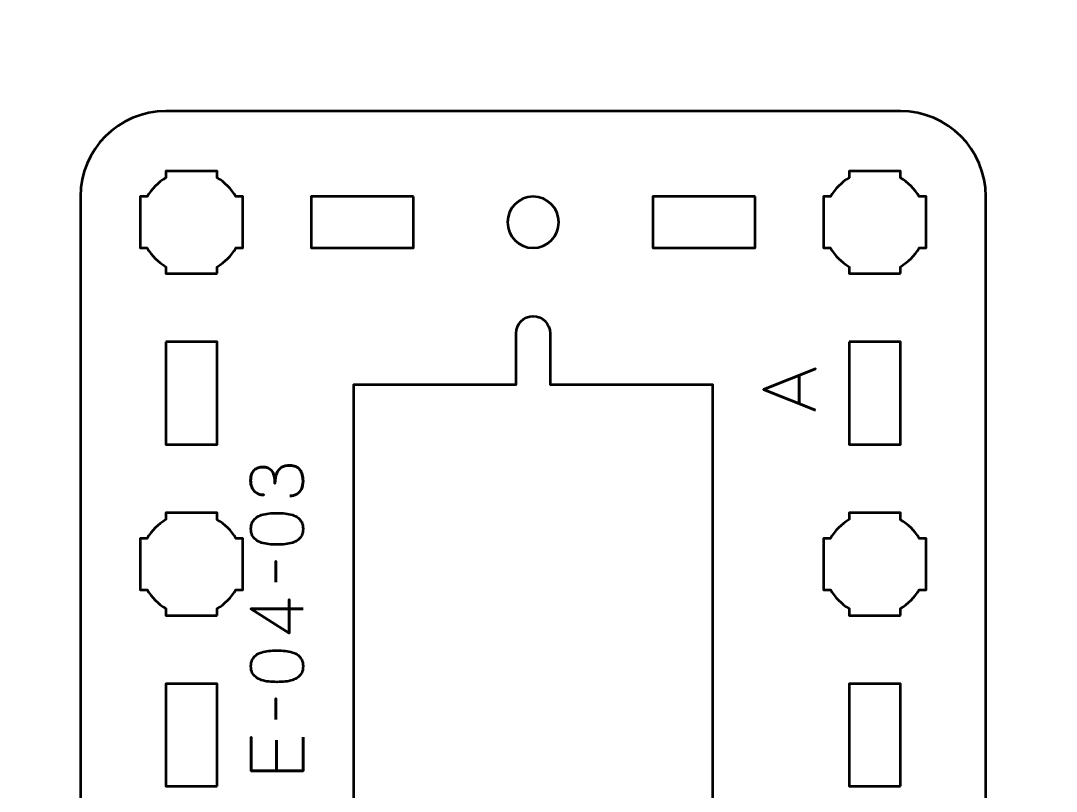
# Model space of a CAD drawing. Header units: centimetres. Extents: x -22.6 to 1.6, y -29.7 to 0.
# Drawn here: x -10.5 to -4.44, y -13.17 to -8.66 of the extents above; entities that cross this region are included whole.
import ezdxf

# ---------------------------------------------------------------- set-up
doc = ezdxf.new("R2010")
doc.units = ezdxf.units.CM
doc.header["$MEASUREMENT"] = 0
doc.layers.add('Layer 1', color=7, linetype='Continuous')

msp = doc.modelspace()

# ---------------------------------------------------------------- linework, layer by layer
at = {"layer": 'Layer 1', "color": 22, "lineweight": 53}
msp.add_open_spline([(-22.62502, -29.19995), (-22.62502, -29.19995), (-22.62502, -0.49992), (-22.62502, -0.49992), (-22.62502, -0.49992), (-22.62502, -0.22295), (-22.40193, 0.00004), (-22.12493, 0.00004), (-22.12493, 0.00004), (-22.12493, 0.00004), (1.12492, 0.00004), (1.12492, 0.00004), (1.12492, 0.00004), (1.40206, 0.00004), (1.62502, -0.22295), (1.62502, -0.49992), (1.62502, -0.49992), (1.62502, -0.49992), (1.62502, -29.19995), (1.62502, -29.19995), (1.62502, -29.19995), (1.62502, -29.47695), (1.40206, -29.70004), (1.12492, -29.70004), (1.12492, -29.70004), (1.12492, -29.70004), (-22.12493, -29.70004), (-22.12493, -29.70004), (-22.12493, -29.70004), (-22.40193, -29.70004), (-22.62502, -29.47695), (-22.62502, -29.19995)], degree=3, knots=[0, 0, 0, 0, 0.125, 0.125, 0.125, 0.125, 0.25, 0.25, 0.25, 0.25, 0.375, 0.375, 0.375, 0.375, 0.5, 0.5, 0.5, 0.5, 0.625, 0.625, 0.625, 0.625, 0.75, 0.75, 0.75, 0.75, 0.875, 0.875, 0.875, 0.875, 1, 1, 1, 1], dxfattribs=at)
at = {"layer": 'Layer 1', "color": 114, "lineweight": 53}
msp.add_open_spline([(-5.34995, -9.18751), (-5.07289, -9.18759), (-4.85001, -9.41066), (-4.85001, -9.68761), (-4.85001, -9.68761), (-4.85001, -12.4542), (-4.85001, -13.22082), (-4.85001, -15.98741), (-4.85001, -15.98741), (-4.85001, -16.26441), (-5.0731, -16.48751), (-5.3501, -16.48751), (-5.3501, -16.48751), (-5.3501, -16.48751), (-9.64996, -16.48751), (-9.64996, -16.48751), (-9.64996, -16.48751), (-9.92709, -16.48751), (-10.15005, -16.26441), (-10.15005, -15.98741), (-10.15005, -15.98741), (-10.15005, -13.22082), (-10.15005, -12.4542), (-10.15005, -9.68761), (-10.15005, -9.68761), (-10.15005, -9.41061), (-9.92696, -9.18751), (-9.64996, -9.18751), (-9.64996, -9.18751), (-9.64996, -9.18751), (-5.34995, -9.18751), (-5.34995, -9.18751)], degree=3, knots=[0, 0, 0, 0, 0.125, 0.125, 0.125, 0.125, 0.25, 0.25, 0.25, 0.25, 0.375, 0.375, 0.375, 0.375, 0.5, 0.5, 0.5, 0.5, 0.625, 0.625, 0.625, 0.625, 0.75, 0.75, 0.75, 0.75, 0.875, 0.875, 0.875, 0.875, 1, 1, 1, 1], dxfattribs=at)
at = {"layer": 'Layer 1', "color": 250, "lineweight": 53}
for points, knots in [([(-9.34996, -10.13746), (-9.34996, -10.13746), (-9.49848, -10.13746), (-9.49848, -10.13746), (-9.49848, -10.13746), (-9.49848, -10.13746), (-9.50003, -10.13748), (-9.50003, -10.13748), (-9.50003, -10.13748), (-9.50003, -10.13748), (-9.50158, -10.13746), (-9.50158, -10.13746), (-9.50158, -10.13746), (-9.50158, -10.13746), (-9.64996, -10.13746), (-9.64996, -10.13746), (-9.64996, -10.13746), (-9.64996, -10.13746), (-9.64996, -10.09737), (-9.64996, -10.09737), (-9.64996, -10.09737), (-9.69553, -10.07102), (-9.73351, -10.03302), (-9.75987, -9.98747), (-9.75987, -9.98747), (-9.75987, -9.98747), (-9.79996, -9.98747), (-9.79996, -9.98747), (-9.79996, -9.98747), (-9.79996, -9.98747), (-9.79996, -9.84342), (-9.79996, -9.84342), (-9.79996, -9.84342), (-9.79996, -9.84342), (-9.80002, -9.83748), (-9.80002, -9.83748), (-9.80002, -9.83748), (-9.80002, -9.83748), (-9.79996, -9.83154), (-9.79996, -9.83154), (-9.79996, -9.83154), (-9.79996, -9.83154), (-9.79996, -9.68747), (-9.79996, -9.68747), (-9.79996, -9.68747), (-9.79996, -9.68747), (-9.75989, -9.68747), (-9.75989, -9.68747), (-9.75989, -9.68747), (-9.73353, -9.6419), (-9.69554, -9.60391), (-9.64996, -9.57757), (-9.64996, -9.57757), (-9.64996, -9.57757), (-9.64996, -9.53747), (-9.64996, -9.53747), (-9.64996, -9.53747), (-9.64996, -9.53747), (-9.34996, -9.53747), (-9.34996, -9.53747), (-9.34996, -9.53747), (-9.34996, -9.53747), (-9.34996, -9.57766), (-9.34996, -9.57766), (-9.34996, -9.57766), (-9.30446, -9.604), (-9.26652, -9.64196), (-9.24018, -9.68747), (-9.24018, -9.68747), (-9.24018, -9.68747), (-9.19997, -9.68747), (-9.19997, -9.68747), (-9.19997, -9.68747), (-9.19997, -9.68747), (-9.19997, -9.98747), (-9.19997, -9.98747), (-9.19997, -9.98747), (-9.19997, -9.98747), (-9.2402, -9.98747), (-9.2402, -9.98747), (-9.2402, -9.98747), (-9.26654, -10.03297), (-9.30447, -10.07093), (-9.34996, -10.09727), (-9.34996, -10.09727), (-9.34996, -10.09727), (-9.34996, -10.13746), (-9.34996, -10.13746)], [0, 0, 0, 0, 0.0454545, 0.0454545, 0.0454545, 0.0454545, 0.0909091, 0.0909091, 0.0909091, 0.0909091, 0.1363636, 0.1363636, 0.1363636, 0.1363636, 0.1818182, 0.1818182, 0.1818182, 0.1818182, 0.2272727, 0.2272727, 0.2272727, 0.2272727, 0.2727273, 0.2727273, 0.2727273, 0.2727273, 0.3181818, 0.3181818, 0.3181818, 0.3181818, 0.3636364, 0.3636364, 0.3636364, 0.3636364, 0.4090909, 0.4090909, 0.4090909, 0.4090909, 0.4545455, 0.4545455, 0.4545455, 0.4545455, 0.5, 0.5, 0.5, 0.5, 0.5454545, 0.5454545, 0.5454545, 0.5454545, 0.5909091, 0.5909091, 0.5909091, 0.5909091, 0.6363636, 0.6363636, 0.6363636, 0.6363636, 0.6818182, 0.6818182, 0.6818182, 0.6818182, 0.7272727, 0.7272727, 0.7272727, 0.7272727, 0.7727273, 0.7727273, 0.7727273, 0.7727273, 0.8181818, 0.8181818, 0.8181818, 0.8181818, 0.8636364, 0.8636364, 0.8636364, 0.8636364, 0.9090909, 0.9090909, 0.9090909, 0.9090909, 0.9545455, 0.9545455, 0.9545455, 0.9545455, 1, 1, 1, 1]), ([(-5.34996, -10.13746), (-5.34996, -10.13746), (-5.49848, -10.13746), (-5.49848, -10.13746), (-5.49848, -10.13746), (-5.49848, -10.13746), (-5.50003, -10.13748), (-5.50003, -10.13748), (-5.50003, -10.13748), (-5.50003, -10.13748), (-5.50158, -10.13746), (-5.50158, -10.13746), (-5.50158, -10.13746), (-5.50158, -10.13746), (-5.64996, -10.13746), (-5.64996, -10.13746), (-5.64996, -10.13746), (-5.64996, -10.13746), (-5.64996, -10.09737), (-5.64996, -10.09737), (-5.64996, -10.09737), (-5.69553, -10.07102), (-5.73351, -10.03302), (-5.75987, -9.98747), (-5.75987, -9.98747), (-5.75987, -9.98747), (-5.79996, -9.98747), (-5.79996, -9.98747), (-5.79996, -9.98747), (-5.79996, -9.98747), (-5.79996, -9.84342), (-5.79996, -9.84342), (-5.79996, -9.84342), (-5.79996, -9.84342), (-5.80002, -9.83748), (-5.80002, -9.83748), (-5.80002, -9.83748), (-5.80002, -9.83748), (-5.79996, -9.83154), (-5.79996, -9.83154), (-5.79996, -9.83154), (-5.79996, -9.83154), (-5.79996, -9.68747), (-5.79996, -9.68747), (-5.79996, -9.68747), (-5.79996, -9.68747), (-5.75989, -9.68747), (-5.75989, -9.68747), (-5.75989, -9.68747), (-5.73353, -9.6419), (-5.69554, -9.60391), (-5.64996, -9.57757), (-5.64996, -9.57757), (-5.64996, -9.57757), (-5.64996, -9.53747), (-5.64996, -9.53747), (-5.64996, -9.53747), (-5.64996, -9.53747), (-5.34996, -9.53747), (-5.34996, -9.53747), (-5.34996, -9.53747), (-5.34996, -9.53747), (-5.34996, -9.57766), (-5.34996, -9.57766), (-5.34996, -9.57766), (-5.30446, -9.604), (-5.26652, -9.64196), (-5.24018, -9.68747), (-5.24018, -9.68747), (-5.24018, -9.68747), (-5.19997, -9.68747), (-5.19997, -9.68747), (-5.19997, -9.68747), (-5.19997, -9.68747), (-5.19997, -9.98747), (-5.19997, -9.98747), (-5.19997, -9.98747), (-5.19997, -9.98747), (-5.2402, -9.98747), (-5.2402, -9.98747), (-5.2402, -9.98747), (-5.26654, -10.03297), (-5.30447, -10.07093), (-5.34996, -10.09727), (-5.34996, -10.09727), (-5.34996, -10.09727), (-5.34996, -10.13746), (-5.34996, -10.13746)], [0, 0, 0, 0, 0.0454545, 0.0454545, 0.0454545, 0.0454545, 0.0909091, 0.0909091, 0.0909091, 0.0909091, 0.1363636, 0.1363636, 0.1363636, 0.1363636, 0.1818182, 0.1818182, 0.1818182, 0.1818182, 0.2272727, 0.2272727, 0.2272727, 0.2272727, 0.2727273, 0.2727273, 0.2727273, 0.2727273, 0.3181818, 0.3181818, 0.3181818, 0.3181818, 0.3636364, 0.3636364, 0.3636364, 0.3636364, 0.4090909, 0.4090909, 0.4090909, 0.4090909, 0.4545455, 0.4545455, 0.4545455, 0.4545455, 0.5, 0.5, 0.5, 0.5, 0.5454545, 0.5454545, 0.5454545, 0.5454545, 0.5909091, 0.5909091, 0.5909091, 0.5909091, 0.6363636, 0.6363636, 0.6363636, 0.6363636, 0.6818182, 0.6818182, 0.6818182, 0.6818182, 0.7272727, 0.7272727, 0.7272727, 0.7272727, 0.7727273, 0.7727273, 0.7727273, 0.7727273, 0.8181818, 0.8181818, 0.8181818, 0.8181818, 0.8636364, 0.8636364, 0.8636364, 0.8636364, 0.9090909, 0.9090909, 0.9090909, 0.9090909, 0.9545455, 0.9545455, 0.9545455, 0.9545455, 1, 1, 1, 1]), ([(-8.19996, -9.68756), (-8.19996, -9.68756), (-8.19996, -9.98757), (-8.19996, -9.98757), (-8.19996, -9.98757), (-8.19996, -9.98757), (-8.79995, -9.98757), (-8.79995, -9.98757), (-8.79995, -9.98757), (-8.79995, -9.98757), (-8.79995, -9.68756), (-8.79995, -9.68756), (-8.79995, -9.68756), (-8.79995, -9.68756), (-8.19996, -9.68756), (-8.19996, -9.68756)], [0, 0, 0, 0, 0.25, 0.25, 0.25, 0.25, 0.5, 0.5, 0.5, 0.5, 0.75, 0.75, 0.75, 0.75, 1, 1, 1, 1]), ([(-7.65, -9.83747), (-7.65, -9.75464), (-7.58283, -9.68747), (-7.5, -9.68747), (-7.5, -9.68747), (-7.41717, -9.68747), (-7.35, -9.75464), (-7.35, -9.83747), (-7.35, -9.83747), (-7.35, -9.9203), (-7.41717, -9.98747), (-7.5, -9.98747), (-7.5, -9.98747), (-7.58283, -9.98747), (-7.65, -9.9203), (-7.65, -9.83747)], [0, 0, 0, 0, 0.25, 0.25, 0.25, 0.25, 0.5, 0.5, 0.5, 0.5, 0.75, 0.75, 0.75, 0.75, 1, 1, 1, 1]), ([(-6.19996, -9.68756), (-6.19996, -9.68756), (-6.19996, -9.98757), (-6.19996, -9.98757), (-6.19996, -9.98757), (-6.19996, -9.98757), (-6.79995, -9.98757), (-6.79995, -9.98757), (-6.79995, -9.98757), (-6.79995, -9.98757), (-6.79995, -9.68756), (-6.79995, -9.68756), (-6.79995, -9.68756), (-6.79995, -9.68756), (-6.19996, -9.68756), (-6.19996, -9.68756)], [0, 0, 0, 0, 0.25, 0.25, 0.25, 0.25, 0.5, 0.5, 0.5, 0.5, 0.75, 0.75, 0.75, 0.75, 1, 1, 1, 1]), ([(-6.45005, -13.83751), (-6.45004, -12.77402), (-6.45003, -11.99235), (-6.45003, -10.78751), (-6.45003, -10.78751), (-6.45003, -10.78751), (-7.40005, -10.78751), (-7.40005, -10.78751), (-7.40005, -10.78751), (-7.40005, -10.78751), (-7.40005, -10.48746), (-7.40005, -10.48746), (-7.40005, -10.48746), (-7.40005, -10.43225), (-7.44484, -10.38746), (-7.50005, -10.38746), (-7.50005, -10.38746), (-7.55526, -10.38746), (-7.60005, -10.43225), (-7.60005, -10.48746), (-7.60005, -10.48746), (-7.60005, -10.48746), (-7.60005, -10.78751), (-7.60005, -10.78751), (-7.60005, -10.78751), (-7.60005, -10.78751), (-8.55002, -10.78751), (-8.55002, -10.78751), (-8.55002, -10.78751), (-8.55002, -11.99232), (-8.55003, -12.77403), (-8.55003, -13.83751), (-8.55003, -13.83751), (-8.55003, -13.83751), (-8.55003, -14.88751), (-8.55003, -14.88751), (-8.55003, -14.88751), (-8.55003, -14.88751), (-7.60001, -14.88751), (-7.60001, -14.88751), (-7.60001, -14.88751), (-7.60001, -14.88751), (-7.60001, -15.18756), (-7.60001, -15.18756), (-7.60001, -15.18756), (-7.60001, -15.24277), (-7.55522, -15.28756), (-7.50001, -15.28756), (-7.50001, -15.28756), (-7.4448, -15.28756), (-7.40001, -15.24277), (-7.40001, -15.18756), (-7.40001, -15.18756), (-7.40001, -15.18756), (-7.40001, -14.88751), (-7.40001, -14.88751), (-7.40001, -14.88751), (-7.40001, -14.88751), (-6.45004, -14.88751), (-6.45004, -14.88751), (-6.45004, -14.88751), (-6.45004, -14.88751), (-6.45005, -13.83751), (-6.45005, -13.83751)], [0, 0, 0, 0, 0.0625, 0.0625, 0.0625, 0.0625, 0.125, 0.125, 0.125, 0.125, 0.1875, 0.1875, 0.1875, 0.1875, 0.25, 0.25, 0.25, 0.25, 0.3125, 0.3125, 0.3125, 0.3125, 0.375, 0.375, 0.375, 0.375, 0.4375, 0.4375, 0.4375, 0.4375, 0.5, 0.5, 0.5, 0.5, 0.5625, 0.5625, 0.5625, 0.5625, 0.625, 0.625, 0.625, 0.625, 0.6875, 0.6875, 0.6875, 0.6875, 0.75, 0.75, 0.75, 0.75, 0.8125, 0.8125, 0.8125, 0.8125, 0.875, 0.875, 0.875, 0.875, 0.9375, 0.9375, 0.9375, 0.9375, 1, 1, 1, 1]), ([(-9.64996, -10.53756), (-9.64996, -10.53756), (-9.34995, -10.53756), (-9.34995, -10.53756), (-9.34995, -10.53756), (-9.34995, -10.53756), (-9.34995, -11.13755), (-9.34995, -11.13755), (-9.34995, -11.13755), (-9.34995, -11.13755), (-9.64996, -11.13755), (-9.64996, -11.13755), (-9.64996, -11.13755), (-9.64996, -11.13755), (-9.64996, -10.53756), (-9.64996, -10.53756)], [0, 0, 0, 0, 0.25, 0.25, 0.25, 0.25, 0.5, 0.5, 0.5, 0.5, 0.75, 0.75, 0.75, 0.75, 1, 1, 1, 1]), ([(-5.64996, -10.53756), (-5.64996, -10.53756), (-5.34995, -10.53756), (-5.34995, -10.53756), (-5.34995, -10.53756), (-5.34995, -10.53756), (-5.34995, -11.13755), (-5.34995, -11.13755), (-5.34995, -11.13755), (-5.34995, -11.13755), (-5.64996, -11.13755), (-5.64996, -11.13755), (-5.64996, -11.13755), (-5.64996, -11.13755), (-5.64996, -10.53756), (-5.64996, -10.53756)], [0, 0, 0, 0, 0.25, 0.25, 0.25, 0.25, 0.5, 0.5, 0.5, 0.5, 0.75, 0.75, 0.75, 0.75, 1, 1, 1, 1]), ([(-9.34996, -12.13746), (-9.34996, -12.13746), (-9.49848, -12.13746), (-9.49848, -12.13746), (-9.49848, -12.13746), (-9.49848, -12.13746), (-9.50003, -12.13748), (-9.50003, -12.13748), (-9.50003, -12.13748), (-9.50003, -12.13748), (-9.50158, -12.13746), (-9.50158, -12.13746), (-9.50158, -12.13746), (-9.50158, -12.13746), (-9.64996, -12.13746), (-9.64996, -12.13746), (-9.64996, -12.13746), (-9.64996, -12.13746), (-9.64996, -12.09737), (-9.64996, -12.09737), (-9.64996, -12.09737), (-9.69553, -12.07102), (-9.73351, -12.03302), (-9.75987, -11.98747), (-9.75987, -11.98747), (-9.75987, -11.98747), (-9.79996, -11.98747), (-9.79996, -11.98747), (-9.79996, -11.98747), (-9.79996, -11.98747), (-9.79996, -11.84342), (-9.79996, -11.84342), (-9.79996, -11.84342), (-9.79996, -11.84342), (-9.80002, -11.83748), (-9.80002, -11.83748), (-9.80002, -11.83748), (-9.80002, -11.83748), (-9.79996, -11.83154), (-9.79996, -11.83154), (-9.79996, -11.83154), (-9.79996, -11.83154), (-9.79996, -11.68747), (-9.79996, -11.68747), (-9.79996, -11.68747), (-9.79996, -11.68747), (-9.75989, -11.68747), (-9.75989, -11.68747), (-9.75989, -11.68747), (-9.73353, -11.6419), (-9.69554, -11.60391), (-9.64996, -11.57757), (-9.64996, -11.57757), (-9.64996, -11.57757), (-9.64996, -11.53747), (-9.64996, -11.53747), (-9.64996, -11.53747), (-9.64996, -11.53747), (-9.34996, -11.53747), (-9.34996, -11.53747), (-9.34996, -11.53747), (-9.34996, -11.53747), (-9.34996, -11.57766), (-9.34996, -11.57766), (-9.34996, -11.57766), (-9.30446, -11.604), (-9.26652, -11.64196), (-9.24018, -11.68747), (-9.24018, -11.68747), (-9.24018, -11.68747), (-9.19997, -11.68747), (-9.19997, -11.68747), (-9.19997, -11.68747), (-9.19997, -11.68747), (-9.19997, -11.98747), (-9.19997, -11.98747), (-9.19997, -11.98747), (-9.19997, -11.98747), (-9.2402, -11.98747), (-9.2402, -11.98747), (-9.2402, -11.98747), (-9.26654, -12.03297), (-9.30447, -12.07093), (-9.34996, -12.09727), (-9.34996, -12.09727), (-9.34996, -12.09727), (-9.34996, -12.13746), (-9.34996, -12.13746)], [0, 0, 0, 0, 0.0454545, 0.0454545, 0.0454545, 0.0454545, 0.0909091, 0.0909091, 0.0909091, 0.0909091, 0.1363636, 0.1363636, 0.1363636, 0.1363636, 0.1818182, 0.1818182, 0.1818182, 0.1818182, 0.2272727, 0.2272727, 0.2272727, 0.2272727, 0.2727273, 0.2727273, 0.2727273, 0.2727273, 0.3181818, 0.3181818, 0.3181818, 0.3181818, 0.3636364, 0.3636364, 0.3636364, 0.3636364, 0.4090909, 0.4090909, 0.4090909, 0.4090909, 0.4545455, 0.4545455, 0.4545455, 0.4545455, 0.5, 0.5, 0.5, 0.5, 0.5454545, 0.5454545, 0.5454545, 0.5454545, 0.5909091, 0.5909091, 0.5909091, 0.5909091, 0.6363636, 0.6363636, 0.6363636, 0.6363636, 0.6818182, 0.6818182, 0.6818182, 0.6818182, 0.7272727, 0.7272727, 0.7272727, 0.7272727, 0.7727273, 0.7727273, 0.7727273, 0.7727273, 0.8181818, 0.8181818, 0.8181818, 0.8181818, 0.8636364, 0.8636364, 0.8636364, 0.8636364, 0.9090909, 0.9090909, 0.9090909, 0.9090909, 0.9545455, 0.9545455, 0.9545455, 0.9545455, 1, 1, 1, 1]), ([(-5.34996, -12.13746), (-5.34996, -12.13746), (-5.49848, -12.13746), (-5.49848, -12.13746), (-5.49848, -12.13746), (-5.49848, -12.13746), (-5.50003, -12.13748), (-5.50003, -12.13748), (-5.50003, -12.13748), (-5.50003, -12.13748), (-5.50158, -12.13746), (-5.50158, -12.13746), (-5.50158, -12.13746), (-5.50158, -12.13746), (-5.64996, -12.13746), (-5.64996, -12.13746), (-5.64996, -12.13746), (-5.64996, -12.13746), (-5.64996, -12.09737), (-5.64996, -12.09737), (-5.64996, -12.09737), (-5.69553, -12.07102), (-5.73351, -12.03302), (-5.75987, -11.98747), (-5.75987, -11.98747), (-5.75987, -11.98747), (-5.79996, -11.98747), (-5.79996, -11.98747), (-5.79996, -11.98747), (-5.79996, -11.98747), (-5.79996, -11.84342), (-5.79996, -11.84342), (-5.79996, -11.84342), (-5.79996, -11.84342), (-5.80002, -11.83748), (-5.80002, -11.83748), (-5.80002, -11.83748), (-5.80002, -11.83748), (-5.79996, -11.83154), (-5.79996, -11.83154), (-5.79996, -11.83154), (-5.79996, -11.83154), (-5.79996, -11.68747), (-5.79996, -11.68747), (-5.79996, -11.68747), (-5.79996, -11.68747), (-5.75989, -11.68747), (-5.75989, -11.68747), (-5.75989, -11.68747), (-5.73353, -11.6419), (-5.69554, -11.60391), (-5.64996, -11.57757), (-5.64996, -11.57757), (-5.64996, -11.57757), (-5.64996, -11.53747), (-5.64996, -11.53747), (-5.64996, -11.53747), (-5.64996, -11.53747), (-5.34996, -11.53747), (-5.34996, -11.53747), (-5.34996, -11.53747), (-5.34996, -11.53747), (-5.34996, -11.57766), (-5.34996, -11.57766), (-5.34996, -11.57766), (-5.30446, -11.604), (-5.26652, -11.64196), (-5.24018, -11.68747), (-5.24018, -11.68747), (-5.24018, -11.68747), (-5.19997, -11.68747), (-5.19997, -11.68747), (-5.19997, -11.68747), (-5.19997, -11.68747), (-5.19997, -11.98747), (-5.19997, -11.98747), (-5.19997, -11.98747), (-5.19997, -11.98747), (-5.2402, -11.98747), (-5.2402, -11.98747), (-5.2402, -11.98747), (-5.26654, -12.03297), (-5.30447, -12.07093), (-5.34996, -12.09727), (-5.34996, -12.09727), (-5.34996, -12.09727), (-5.34996, -12.13746), (-5.34996, -12.13746)], [0, 0, 0, 0, 0.0454545, 0.0454545, 0.0454545, 0.0454545, 0.0909091, 0.0909091, 0.0909091, 0.0909091, 0.1363636, 0.1363636, 0.1363636, 0.1363636, 0.1818182, 0.1818182, 0.1818182, 0.1818182, 0.2272727, 0.2272727, 0.2272727, 0.2272727, 0.2727273, 0.2727273, 0.2727273, 0.2727273, 0.3181818, 0.3181818, 0.3181818, 0.3181818, 0.3636364, 0.3636364, 0.3636364, 0.3636364, 0.4090909, 0.4090909, 0.4090909, 0.4090909, 0.4545455, 0.4545455, 0.4545455, 0.4545455, 0.5, 0.5, 0.5, 0.5, 0.5454545, 0.5454545, 0.5454545, 0.5454545, 0.5909091, 0.5909091, 0.5909091, 0.5909091, 0.6363636, 0.6363636, 0.6363636, 0.6363636, 0.6818182, 0.6818182, 0.6818182, 0.6818182, 0.7272727, 0.7272727, 0.7272727, 0.7272727, 0.7727273, 0.7727273, 0.7727273, 0.7727273, 0.8181818, 0.8181818, 0.8181818, 0.8181818, 0.8636364, 0.8636364, 0.8636364, 0.8636364, 0.9090909, 0.9090909, 0.9090909, 0.9090909, 0.9545455, 0.9545455, 0.9545455, 0.9545455, 1, 1, 1, 1]), ([(-9.34996, -13.13746), (-9.34996, -13.13746), (-9.64996, -13.13746), (-9.64996, -13.13746), (-9.64996, -13.13746), (-9.64996, -13.13746), (-9.64996, -12.53747), (-9.64996, -12.53747), (-9.64996, -12.53747), (-9.64996, -12.53747), (-9.34996, -12.53747), (-9.34996, -12.53747), (-9.34996, -12.53747), (-9.34996, -12.53747), (-9.34996, -13.13746), (-9.34996, -13.13746)], [0, 0, 0, 0, 0.25, 0.25, 0.25, 0.25, 0.5, 0.5, 0.5, 0.5, 0.75, 0.75, 0.75, 0.75, 1, 1, 1, 1]), ([(-5.34996, -13.13746), (-5.34996, -13.13746), (-5.64996, -13.13746), (-5.64996, -13.13746), (-5.64996, -13.13746), (-5.64996, -13.13746), (-5.64996, -12.53747), (-5.64996, -12.53747), (-5.64996, -12.53747), (-5.64996, -12.53747), (-5.34996, -12.53747), (-5.34996, -12.53747), (-5.34996, -12.53747), (-5.34996, -12.53747), (-5.34996, -13.13746), (-5.34996, -13.13746)], [0, 0, 0, 0, 0.25, 0.25, 0.25, 0.25, 0.5, 0.5, 0.5, 0.5, 0.75, 0.75, 0.75, 0.75, 1, 1, 1, 1])]:
    msp.add_open_spline(points, degree=3, knots=knots, dxfattribs=at)
at = {"layer": 'Layer 1', "color": 30, "lineweight": 53}
for points, knots in [([(-5.84719, -10.93771), (-5.84719, -10.93771), (-6.15241, -10.81664), (-6.15241, -10.81664), (-6.15241, -10.81664), (-6.15241, -10.81664), (-5.84719, -10.69514), (-5.84719, -10.69514), (-5.84719, -10.69514), (-5.84719, -10.69514), (-6.15241, -10.81664), (-6.15241, -10.81664), (-6.15241, -10.81664), (-6.15241, -10.81664), (-5.84719, -10.93771), (-5.84719, -10.93771)], [0, 0, 0, 0, 0.25, 0.25, 0.25, 0.25, 0.5, 0.5, 0.5, 0.5, 0.75, 0.75, 0.75, 0.75, 1, 1, 1, 1]), ([(-5.94329, -10.89961), (-5.94329, -10.89961), (-5.94329, -10.73367), (-5.94329, -10.73367), (-5.94329, -10.73367), (-5.94329, -10.73367), (-5.94329, -10.89961), (-5.94329, -10.89961)], [0, 0, 0, 0, 0.5, 0.5, 0.5, 0.5, 1, 1, 1, 1]), ([(-8.92381, -11.43871), (-8.90857, -11.43864), (-8.89531, -11.43511), (-8.88381, -11.42813), (-8.88381, -11.42813), (-8.87238, -11.42114), (-8.86342, -11.41119), (-8.857, -11.39821), (-8.857, -11.39821), (-8.85058, -11.38523), (-8.84733, -11.36964), (-8.84719, -11.3515), (-8.84719, -11.3515), (-8.84719, -11.33789), (-8.8486, -11.32554), (-8.85156, -11.31432), (-8.85156, -11.31432), (-8.85453, -11.30317), (-8.85911, -11.29358), (-8.86539, -11.28546), (-8.86539, -11.28546), (-8.87167, -11.27735), (-8.87979, -11.27114), (-8.88966, -11.2667), (-8.88966, -11.2667), (-8.89961, -11.26232), (-8.91154, -11.26014), (-8.92551, -11.26007), (-8.92551, -11.26007), (-8.94413, -11.25999), (-8.95987, -11.2638), (-8.97264, -11.27135), (-8.97264, -11.27135), (-8.98541, -11.2789), (-8.995, -11.29062), (-9.00156, -11.30635), (-9.00156, -11.30635), (-9.00813, -11.32208), (-9.01144, -11.34226), (-9.01144, -11.36674), (-9.01144, -11.36674), (-9.01137, -11.34847), (-9.01306, -11.33316), (-9.01652, -11.32067), (-9.01652, -11.32067), (-9.01998, -11.30825), (-9.02485, -11.29831), (-9.0312, -11.29083), (-9.0312, -11.29083), (-9.03748, -11.28335), (-9.04496, -11.27792), (-9.05356, -11.27467), (-9.05356, -11.27467), (-9.0621, -11.27135), (-9.07148, -11.26973), (-9.08171, -11.2698), (-9.08171, -11.2698), (-9.09195, -11.26973), (-9.1014, -11.27114), (-9.11015, -11.27396), (-9.11015, -11.27396), (-9.1189, -11.27672), (-9.12659, -11.28123), (-9.13315, -11.28737), (-9.13315, -11.28737), (-9.13971, -11.29351), (-9.14486, -11.30162), (-9.14853, -11.31157), (-9.14853, -11.31157), (-9.1522, -11.32159), (-9.15403, -11.3338), (-9.1541, -11.34812), (-9.1541, -11.34812), (-9.15403, -11.36237), (-9.15192, -11.37486), (-9.14782, -11.38544), (-9.14782, -11.38544), (-9.14373, -11.3961), (-9.13816, -11.40484), (-9.13103, -11.4119), (-9.13103, -11.4119), (-9.12391, -11.41888), (-9.11579, -11.42411), (-9.10662, -11.42756), (-9.10662, -11.42756), (-9.09745, -11.43109), (-9.08771, -11.43278), (-9.07748, -11.43278), (-9.07748, -11.43278), (-9.08771, -11.43278), (-9.09745, -11.43109), (-9.10662, -11.42756), (-9.10662, -11.42756), (-9.11579, -11.42411), (-9.12391, -11.41888), (-9.13103, -11.4119), (-9.13103, -11.4119), (-9.13816, -11.40484), (-9.14373, -11.3961), (-9.14782, -11.38544), (-9.14782, -11.38544), (-9.15192, -11.37486), (-9.15403, -11.36237), (-9.1541, -11.34812), (-9.1541, -11.34812), (-9.15403, -11.3338), (-9.1522, -11.32159), (-9.14853, -11.31157), (-9.14853, -11.31157), (-9.14486, -11.30162), (-9.13971, -11.29351), (-9.13315, -11.28737), (-9.13315, -11.28737), (-9.12659, -11.28123), (-9.1189, -11.27672), (-9.11015, -11.27396), (-9.11015, -11.27396), (-9.1014, -11.27114), (-9.09195, -11.26973), (-9.08171, -11.2698), (-9.08171, -11.2698), (-9.07148, -11.26973), (-9.0621, -11.27135), (-9.05356, -11.27467), (-9.05356, -11.27467), (-9.04496, -11.27792), (-9.03748, -11.28335), (-9.0312, -11.29083), (-9.0312, -11.29083), (-9.02485, -11.29831), (-9.01998, -11.30825), (-9.01652, -11.32067), (-9.01652, -11.32067), (-9.01306, -11.33316), (-9.01137, -11.34847), (-9.01144, -11.36674), (-9.01144, -11.36674), (-9.01144, -11.34226), (-9.00813, -11.32208), (-9.00156, -11.30635), (-9.00156, -11.30635), (-8.995, -11.29062), (-8.98541, -11.2789), (-8.97264, -11.27135), (-8.97264, -11.27135), (-8.95987, -11.2638), (-8.94413, -11.25999), (-8.92551, -11.26007), (-8.92551, -11.26007), (-8.91154, -11.26014), (-8.89961, -11.26232), (-8.88966, -11.2667), (-8.88966, -11.2667), (-8.87979, -11.27114), (-8.87167, -11.27735), (-8.86539, -11.28546), (-8.86539, -11.28546), (-8.85911, -11.29358), (-8.85453, -11.30317), (-8.85156, -11.31432), (-8.85156, -11.31432), (-8.8486, -11.32554), (-8.84719, -11.33789), (-8.84719, -11.3515), (-8.84719, -11.3515), (-8.84733, -11.36964), (-8.85058, -11.38523), (-8.857, -11.39821), (-8.857, -11.39821), (-8.86342, -11.41119), (-8.87238, -11.42114), (-8.88381, -11.42813), (-8.88381, -11.42813), (-8.89531, -11.43511), (-8.90857, -11.43864), (-8.92381, -11.43871)], [0, 0, 0, 0, 0.0227273, 0.0227273, 0.0227273, 0.0227273, 0.0454545, 0.0454545, 0.0454545, 0.0454545, 0.0681818, 0.0681818, 0.0681818, 0.0681818, 0.0909091, 0.0909091, 0.0909091, 0.0909091, 0.1136364, 0.1136364, 0.1136364, 0.1136364, 0.1363636, 0.1363636, 0.1363636, 0.1363636, 0.1590909, 0.1590909, 0.1590909, 0.1590909, 0.1818182, 0.1818182, 0.1818182, 0.1818182, 0.2045455, 0.2045455, 0.2045455, 0.2045455, 0.2272727, 0.2272727, 0.2272727, 0.2272727, 0.25, 0.25, 0.25, 0.25, 0.2727273, 0.2727273, 0.2727273, 0.2727273, 0.2954545, 0.2954545, 0.2954545, 0.2954545, 0.3181818, 0.3181818, 0.3181818, 0.3181818, 0.3409091, 0.3409091, 0.3409091, 0.3409091, 0.3636364, 0.3636364, 0.3636364, 0.3636364, 0.3863636, 0.3863636, 0.3863636, 0.3863636, 0.4090909, 0.4090909, 0.4090909, 0.4090909, 0.4318182, 0.4318182, 0.4318182, 0.4318182, 0.4545455, 0.4545455, 0.4545455, 0.4545455, 0.4772727, 0.4772727, 0.4772727, 0.4772727, 0.5, 0.5, 0.5, 0.5, 0.5227273, 0.5227273, 0.5227273, 0.5227273, 0.5454545, 0.5454545, 0.5454545, 0.5454545, 0.5681818, 0.5681818, 0.5681818, 0.5681818, 0.5909091, 0.5909091, 0.5909091, 0.5909091, 0.6136364, 0.6136364, 0.6136364, 0.6136364, 0.6363636, 0.6363636, 0.6363636, 0.6363636, 0.6590909, 0.6590909, 0.6590909, 0.6590909, 0.6818182, 0.6818182, 0.6818182, 0.6818182, 0.7045455, 0.7045455, 0.7045455, 0.7045455, 0.7272727, 0.7272727, 0.7272727, 0.7272727, 0.75, 0.75, 0.75, 0.75, 0.7727273, 0.7727273, 0.7727273, 0.7727273, 0.7954545, 0.7954545, 0.7954545, 0.7954545, 0.8181818, 0.8181818, 0.8181818, 0.8181818, 0.8409091, 0.8409091, 0.8409091, 0.8409091, 0.8636364, 0.8636364, 0.8636364, 0.8636364, 0.8863636, 0.8863636, 0.8863636, 0.8863636, 0.9090909, 0.9090909, 0.9090909, 0.9090909, 0.9318182, 0.9318182, 0.9318182, 0.9318182, 0.9545455, 0.9545455, 0.9545455, 0.9545455, 0.9772727, 0.9772727, 0.9772727, 0.9772727, 1, 1, 1, 1]), ([(-8.84719, -11.63132), (-8.84726, -11.61651), (-8.84987, -11.60374), (-8.85495, -11.59308), (-8.85495, -11.59308), (-8.86003, -11.5825), (-8.8673, -11.57368), (-8.87654, -11.56663), (-8.87654, -11.56663), (-8.88585, -11.55964), (-8.89686, -11.55414), (-8.90956, -11.55005), (-8.90956, -11.55005), (-8.92226, -11.54602), (-8.93616, -11.54313), (-8.9514, -11.54151), (-8.9514, -11.54151), (-8.96664, -11.53981), (-8.98266, -11.53897), (-8.99959, -11.53904), (-8.99959, -11.53904), (-9.01645, -11.53897), (-9.03247, -11.53981), (-9.04764, -11.54151), (-9.04764, -11.54151), (-9.06281, -11.54313), (-9.07678, -11.54602), (-9.08948, -11.55005), (-9.08948, -11.55005), (-9.10211, -11.55414), (-9.11311, -11.55964), (-9.1225, -11.56663), (-9.1225, -11.56663), (-9.13181, -11.57368), (-9.13908, -11.5825), (-9.14416, -11.59308), (-9.14416, -11.59308), (-9.14931, -11.60374), (-9.15192, -11.61651), (-9.15199, -11.63132), (-9.15199, -11.63132), (-9.15192, -11.64614), (-9.14931, -11.65891), (-9.14416, -11.66957), (-9.14416, -11.66957), (-9.13908, -11.68015), (-9.13181, -11.68897), (-9.1225, -11.69602), (-9.1225, -11.69602), (-9.11311, -11.70301), (-9.10211, -11.70851), (-9.08948, -11.7126), (-9.08948, -11.7126), (-9.07678, -11.71663), (-9.06281, -11.71952), (-9.04764, -11.72114), (-9.04764, -11.72114), (-9.03247, -11.72283), (-9.01645, -11.72368), (-8.99959, -11.72361), (-8.99959, -11.72361), (-8.98266, -11.72368), (-8.96664, -11.72283), (-8.9514, -11.72114), (-8.9514, -11.72114), (-8.93616, -11.71952), (-8.92226, -11.71663), (-8.90956, -11.7126), (-8.90956, -11.7126), (-8.89686, -11.70851), (-8.88585, -11.70301), (-8.87654, -11.69602), (-8.87654, -11.69602), (-8.8673, -11.68897), (-8.86003, -11.68015), (-8.85495, -11.66957), (-8.85495, -11.66957), (-8.84987, -11.65891), (-8.84726, -11.64614), (-8.84719, -11.63132)], [0, 0, 0, 0, 0.05, 0.05, 0.05, 0.05, 0.1, 0.1, 0.1, 0.1, 0.15, 0.15, 0.15, 0.15, 0.2, 0.2, 0.2, 0.2, 0.25, 0.25, 0.25, 0.25, 0.3, 0.3, 0.3, 0.3, 0.35, 0.35, 0.35, 0.35, 0.4, 0.4, 0.4, 0.4, 0.45, 0.45, 0.45, 0.45, 0.5, 0.5, 0.5, 0.5, 0.55, 0.55, 0.55, 0.55, 0.6, 0.6, 0.6, 0.6, 0.65, 0.65, 0.65, 0.65, 0.7, 0.7, 0.7, 0.7, 0.75, 0.75, 0.75, 0.75, 0.8, 0.8, 0.8, 0.8, 0.85, 0.85, 0.85, 0.85, 0.9, 0.9, 0.9, 0.9, 0.95, 0.95, 0.95, 0.95, 1, 1, 1, 1]), ([(-8.84719, -11.63132), (-8.84726, -11.61651), (-8.84987, -11.60374), (-8.85495, -11.59308), (-8.85495, -11.59308), (-8.86003, -11.5825), (-8.8673, -11.57368), (-8.87654, -11.56663), (-8.87654, -11.56663), (-8.88585, -11.55964), (-8.89686, -11.55414), (-8.90956, -11.55005), (-8.90956, -11.55005), (-8.92226, -11.54602), (-8.93616, -11.54313), (-8.9514, -11.54151), (-8.9514, -11.54151), (-8.96664, -11.53981), (-8.98266, -11.53897), (-8.99959, -11.53904), (-8.99959, -11.53904), (-9.01645, -11.53897), (-9.03247, -11.53981), (-9.04764, -11.54151), (-9.04764, -11.54151), (-9.06281, -11.54313), (-9.07678, -11.54602), (-9.08948, -11.55005), (-9.08948, -11.55005), (-9.10211, -11.55414), (-9.11311, -11.55964), (-9.1225, -11.56663), (-9.1225, -11.56663), (-9.13181, -11.57368), (-9.13908, -11.5825), (-9.14416, -11.59308), (-9.14416, -11.59308), (-9.14931, -11.60374), (-9.15192, -11.61651), (-9.15199, -11.63132), (-9.15199, -11.63132), (-9.15192, -11.64614), (-9.14931, -11.65891), (-9.14416, -11.66957), (-9.14416, -11.66957), (-9.13908, -11.68015), (-9.13181, -11.68897), (-9.1225, -11.69602), (-9.1225, -11.69602), (-9.11311, -11.70301), (-9.10211, -11.70851), (-9.08948, -11.7126), (-9.08948, -11.7126), (-9.07678, -11.71663), (-9.06281, -11.71952), (-9.04764, -11.72114), (-9.04764, -11.72114), (-9.03247, -11.72283), (-9.01645, -11.72368), (-8.99959, -11.72361), (-8.99959, -11.72361), (-8.98266, -11.72368), (-8.96664, -11.72283), (-8.9514, -11.72114), (-8.9514, -11.72114), (-8.93616, -11.71952), (-8.92226, -11.71663), (-8.90956, -11.7126), (-8.90956, -11.7126), (-8.89686, -11.70851), (-8.88585, -11.70301), (-8.87654, -11.69602), (-8.87654, -11.69602), (-8.8673, -11.68897), (-8.86003, -11.68015), (-8.85495, -11.66957), (-8.85495, -11.66957), (-8.84987, -11.65891), (-8.84726, -11.64614), (-8.84719, -11.63132)], [0, 0, 0, 0, 0.05, 0.05, 0.05, 0.05, 0.1, 0.1, 0.1, 0.1, 0.15, 0.15, 0.15, 0.15, 0.2, 0.2, 0.2, 0.2, 0.25, 0.25, 0.25, 0.25, 0.3, 0.3, 0.3, 0.3, 0.35, 0.35, 0.35, 0.35, 0.4, 0.4, 0.4, 0.4, 0.45, 0.45, 0.45, 0.45, 0.5, 0.5, 0.5, 0.5, 0.55, 0.55, 0.55, 0.55, 0.6, 0.6, 0.6, 0.6, 0.65, 0.65, 0.65, 0.65, 0.7, 0.7, 0.7, 0.7, 0.75, 0.75, 0.75, 0.75, 0.8, 0.8, 0.8, 0.8, 0.85, 0.85, 0.85, 0.85, 0.9, 0.9, 0.9, 0.9, 0.95, 0.95, 0.95, 0.95, 1, 1, 1, 1]), ([(-9.00679, -11.94374), (-9.00679, -11.94374), (-9.00679, -11.82055), (-9.00679, -11.82055), (-9.00679, -11.82055), (-9.00679, -11.82055), (-9.00679, -11.94374), (-9.00679, -11.94374)], [0, 0, 0, 0, 0.5, 0.5, 0.5, 0.5, 1, 1, 1, 1]), ([(-8.84719, -12.09868), (-8.84719, -12.09868), (-9.15241, -12.09868), (-9.15241, -12.09868), (-9.15241, -12.09868), (-9.15241, -12.09868), (-8.92847, -12.24261), (-8.92847, -12.24261), (-8.92847, -12.24261), (-8.92847, -12.24261), (-8.92847, -12.04449), (-8.92847, -12.04449), (-8.92847, -12.04449), (-8.92847, -12.04449), (-8.92847, -12.24261), (-8.92847, -12.24261), (-8.92847, -12.24261), (-8.92847, -12.24261), (-9.15241, -12.09868), (-9.15241, -12.09868), (-9.15241, -12.09868), (-9.15241, -12.09868), (-8.84719, -12.09868), (-8.84719, -12.09868)], [0, 0, 0, 0, 0.1666667, 0.1666667, 0.1666667, 0.1666667, 0.3333333, 0.3333333, 0.3333333, 0.3333333, 0.5, 0.5, 0.5, 0.5, 0.6666667, 0.6666667, 0.6666667, 0.6666667, 0.8333333, 0.8333333, 0.8333333, 0.8333333, 1, 1, 1, 1]), ([(-8.84719, -12.43522), (-8.84726, -12.42041), (-8.84987, -12.40764), (-8.85495, -12.39698), (-8.85495, -12.39698), (-8.86003, -12.3864), (-8.8673, -12.37758), (-8.87654, -12.37053), (-8.87654, -12.37053), (-8.88585, -12.36354), (-8.89686, -12.35804), (-8.90956, -12.35395), (-8.90956, -12.35395), (-8.92226, -12.34992), (-8.93616, -12.34703), (-8.9514, -12.34541), (-8.9514, -12.34541), (-8.96664, -12.34371), (-8.98266, -12.34287), (-8.99959, -12.34294), (-8.99959, -12.34294), (-9.01645, -12.34287), (-9.03247, -12.34371), (-9.04764, -12.34541), (-9.04764, -12.34541), (-9.06281, -12.34703), (-9.07678, -12.34992), (-9.08948, -12.35395), (-9.08948, -12.35395), (-9.10211, -12.35804), (-9.11311, -12.36354), (-9.1225, -12.37053), (-9.1225, -12.37053), (-9.13181, -12.37758), (-9.13908, -12.3864), (-9.14416, -12.39698), (-9.14416, -12.39698), (-9.14931, -12.40764), (-9.15192, -12.42041), (-9.15199, -12.43522), (-9.15199, -12.43522), (-9.15192, -12.45004), (-9.14931, -12.46281), (-9.14416, -12.47347), (-9.14416, -12.47347), (-9.13908, -12.48405), (-9.13181, -12.49287), (-9.1225, -12.49992), (-9.1225, -12.49992), (-9.11311, -12.50691), (-9.10211, -12.51241), (-9.08948, -12.5165), (-9.08948, -12.5165), (-9.07678, -12.52053), (-9.06281, -12.52342), (-9.04764, -12.52504), (-9.04764, -12.52504), (-9.03247, -12.52673), (-9.01645, -12.52758), (-8.99959, -12.52751), (-8.99959, -12.52751), (-8.98266, -12.52758), (-8.96664, -12.52673), (-8.9514, -12.52504), (-8.9514, -12.52504), (-8.93616, -12.52342), (-8.92226, -12.52053), (-8.90956, -12.5165), (-8.90956, -12.5165), (-8.89686, -12.51241), (-8.88585, -12.50691), (-8.87654, -12.49992), (-8.87654, -12.49992), (-8.8673, -12.49287), (-8.86003, -12.48405), (-8.85495, -12.47347), (-8.85495, -12.47347), (-8.84987, -12.46281), (-8.84726, -12.45004), (-8.84719, -12.43522)], [0, 0, 0, 0, 0.05, 0.05, 0.05, 0.05, 0.1, 0.1, 0.1, 0.1, 0.15, 0.15, 0.15, 0.15, 0.2, 0.2, 0.2, 0.2, 0.25, 0.25, 0.25, 0.25, 0.3, 0.3, 0.3, 0.3, 0.35, 0.35, 0.35, 0.35, 0.4, 0.4, 0.4, 0.4, 0.45, 0.45, 0.45, 0.45, 0.5, 0.5, 0.5, 0.5, 0.55, 0.55, 0.55, 0.55, 0.6, 0.6, 0.6, 0.6, 0.65, 0.65, 0.65, 0.65, 0.7, 0.7, 0.7, 0.7, 0.75, 0.75, 0.75, 0.75, 0.8, 0.8, 0.8, 0.8, 0.85, 0.85, 0.85, 0.85, 0.9, 0.9, 0.9, 0.9, 0.95, 0.95, 0.95, 0.95, 1, 1, 1, 1]), ([(-8.84719, -12.43522), (-8.84726, -12.42041), (-8.84987, -12.40764), (-8.85495, -12.39698), (-8.85495, -12.39698), (-8.86003, -12.3864), (-8.8673, -12.37758), (-8.87654, -12.37053), (-8.87654, -12.37053), (-8.88585, -12.36354), (-8.89686, -12.35804), (-8.90956, -12.35395), (-8.90956, -12.35395), (-8.92226, -12.34992), (-8.93616, -12.34703), (-8.9514, -12.34541), (-8.9514, -12.34541), (-8.96664, -12.34371), (-8.98266, -12.34287), (-8.99959, -12.34294), (-8.99959, -12.34294), (-9.01645, -12.34287), (-9.03247, -12.34371), (-9.04764, -12.34541), (-9.04764, -12.34541), (-9.06281, -12.34703), (-9.07678, -12.34992), (-9.08948, -12.35395), (-9.08948, -12.35395), (-9.10211, -12.35804), (-9.11311, -12.36354), (-9.1225, -12.37053), (-9.1225, -12.37053), (-9.13181, -12.37758), (-9.13908, -12.3864), (-9.14416, -12.39698), (-9.14416, -12.39698), (-9.14931, -12.40764), (-9.15192, -12.42041), (-9.15199, -12.43522), (-9.15199, -12.43522), (-9.15192, -12.45004), (-9.14931, -12.46281), (-9.14416, -12.47347), (-9.14416, -12.47347), (-9.13908, -12.48405), (-9.13181, -12.49287), (-9.1225, -12.49992), (-9.1225, -12.49992), (-9.11311, -12.50691), (-9.10211, -12.51241), (-9.08948, -12.5165), (-9.08948, -12.5165), (-9.07678, -12.52053), (-9.06281, -12.52342), (-9.04764, -12.52504), (-9.04764, -12.52504), (-9.03247, -12.52673), (-9.01645, -12.52758), (-8.99959, -12.52751), (-8.99959, -12.52751), (-8.98266, -12.52758), (-8.96664, -12.52673), (-8.9514, -12.52504), (-8.9514, -12.52504), (-8.93616, -12.52342), (-8.92226, -12.52053), (-8.90956, -12.5165), (-8.90956, -12.5165), (-8.89686, -12.51241), (-8.88585, -12.50691), (-8.87654, -12.49992), (-8.87654, -12.49992), (-8.8673, -12.49287), (-8.86003, -12.48405), (-8.85495, -12.47347), (-8.85495, -12.47347), (-8.84987, -12.46281), (-8.84726, -12.45004), (-8.84719, -12.43522)], [0, 0, 0, 0, 0.05, 0.05, 0.05, 0.05, 0.1, 0.1, 0.1, 0.1, 0.15, 0.15, 0.15, 0.15, 0.2, 0.2, 0.2, 0.2, 0.25, 0.25, 0.25, 0.25, 0.3, 0.3, 0.3, 0.3, 0.35, 0.35, 0.35, 0.35, 0.4, 0.4, 0.4, 0.4, 0.45, 0.45, 0.45, 0.45, 0.5, 0.5, 0.5, 0.5, 0.55, 0.55, 0.55, 0.55, 0.6, 0.6, 0.6, 0.6, 0.65, 0.65, 0.65, 0.65, 0.7, 0.7, 0.7, 0.7, 0.75, 0.75, 0.75, 0.75, 0.8, 0.8, 0.8, 0.8, 0.85, 0.85, 0.85, 0.85, 0.9, 0.9, 0.9, 0.9, 0.95, 0.95, 0.95, 0.95, 1, 1, 1, 1]), ([(-9.00679, -12.74764), (-9.00679, -12.74764), (-9.00679, -12.62445), (-9.00679, -12.62445), (-9.00679, -12.62445), (-9.00679, -12.62445), (-9.00679, -12.74764), (-9.00679, -12.74764)], [0, 0, 0, 0, 0.5, 0.5, 0.5, 0.5, 1, 1, 1, 1]), ([(-8.84719, -12.85093), (-8.84719, -12.85093), (-8.84719, -13.0482), (-8.84719, -13.0482), (-8.84719, -13.0482), (-8.84719, -13.0482), (-9.15072, -13.0482), (-9.15072, -13.0482), (-9.15072, -13.0482), (-9.15072, -13.0482), (-9.15072, -12.85093), (-9.15072, -12.85093), (-9.15072, -12.85093), (-9.15072, -12.85093), (-9.15072, -13.0482), (-9.15072, -13.0482), (-9.15072, -13.0482), (-9.15072, -13.0482), (-8.84719, -13.0482), (-8.84719, -13.0482), (-8.84719, -13.0482), (-8.84719, -13.0482), (-8.84719, -12.85093), (-8.84719, -12.85093)], [0, 0, 0, 0, 0.1666667, 0.1666667, 0.1666667, 0.1666667, 0.3333333, 0.3333333, 0.3333333, 0.3333333, 0.5, 0.5, 0.5, 0.5, 0.6666667, 0.6666667, 0.6666667, 0.6666667, 0.8333333, 0.8333333, 0.8333333, 0.8333333, 1, 1, 1, 1]), ([(-9.0034, -12.86786), (-9.0034, -12.86786), (-9.0034, -13.0482), (-9.0034, -13.0482), (-9.0034, -13.0482), (-9.0034, -13.0482), (-9.0034, -12.86786), (-9.0034, -12.86786)], [0, 0, 0, 0, 0.5, 0.5, 0.5, 0.5, 1, 1, 1, 1])]:
    msp.add_open_spline(points, degree=3, knots=knots, dxfattribs=at)

doc.saveas('drawing.dxf')
